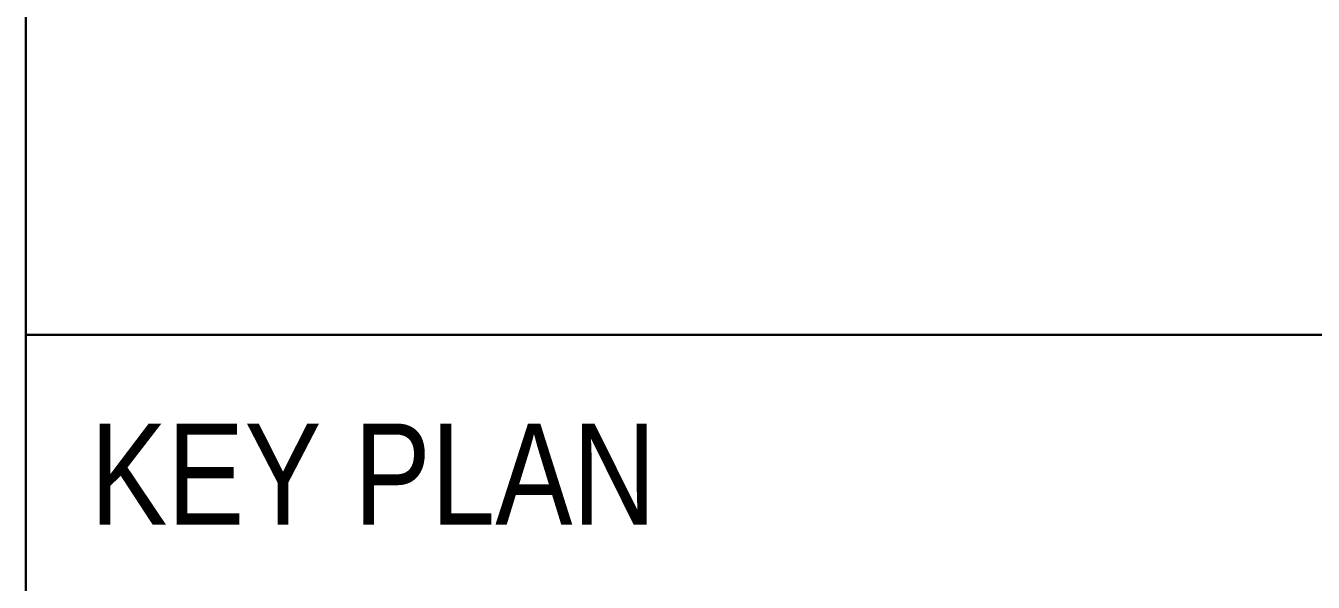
# Model space of a CAD drawing. Extents: x -15449 to 527173, y -170839 to 146543.
# Drawn here: x 15468.99 to 15494.48, y 7853.7 to 7864.72 of the extents above; entities that cross this region are included whole.
import ezdxf

# ---------------------------------------------------------------- set-up
doc = ezdxf.new("R2010")
doc.units = 0
doc.header["$LTSCALE"] = 8
doc.layers.get('0').update_dxf_attribs({"color": 1, "linetype": 'CONTINUOUS'})
doc.layers.add('G-ANNO-TTLB', color=7, linetype='CONTINUOUS', lineweight=9)
doc.layers.add('Micron SGP Titleblock CAD template EDI$0$G-ANNO-TTLB', color=7, linetype='CONTINUOUS', lineweight=30)
doc.styles.add('Micron SGP Titleblock CAD template EDI$0$Arial Narrow', font='ARIALN.TTF', dxfattribs={"height": 2})

# ---------------------------------------------------------------- blocks, each defined once
blk = doc.blocks.new('Micron SGP Titleblock CAD template EDI$0$MU_SGP_ANTitleblock_A1_Type01_v1_1 - A1-419101-sample')
at = {"layer": 'Micron SGP Titleblock CAD template EDI$0$G-ANNO-TTLB'}
for p, q in [((728.5, 9), (728.5, 583)), ((728.5, 391), (829, 391))]:
    blk.add_line(p, q, dxfattribs=at)
at = {"layer": 'Micron SGP Titleblock CAD template EDI$0$G-ANNO-TTLB', "insert": (729.773, 389.247), "char_height": 2, "width": 14.02953, "attachment_point": 1, "style": 'Micron SGP Titleblock CAD template EDI$0$Arial Narrow'}
blk.add_mtext('KEY PLAN', dxfattribs=at)
blk = doc.blocks.new('Micron SGP Titleblock CAD template EDI')
at = {"layer": 'Micron SGP Titleblock CAD template EDI$0$G-ANNO-TTLB'}
blk.add_blockref('Micron SGP Titleblock CAD template EDI$0$MU_SGP_ANTitleblock_A1_Type01_v1_1 - A1-419101-sample', (-3.846, 118.854), dxfattribs=at)

msp = doc.modelspace()

# ---------------------------------------------------------------- linework, layer by layer
at = {"layer": 'G-ANNO-TTLB'}
msp.add_line((15468.9918, 7476.5989), (15468.9918, 8050.5989), dxfattribs=at)

# ---------------------------------------------------------------- next in the draw order: block references
msp.add_blockref('Micron SGP Titleblock CAD template EDI', (14744.3378, 7348.7447))

doc.saveas('drawing.dxf')
